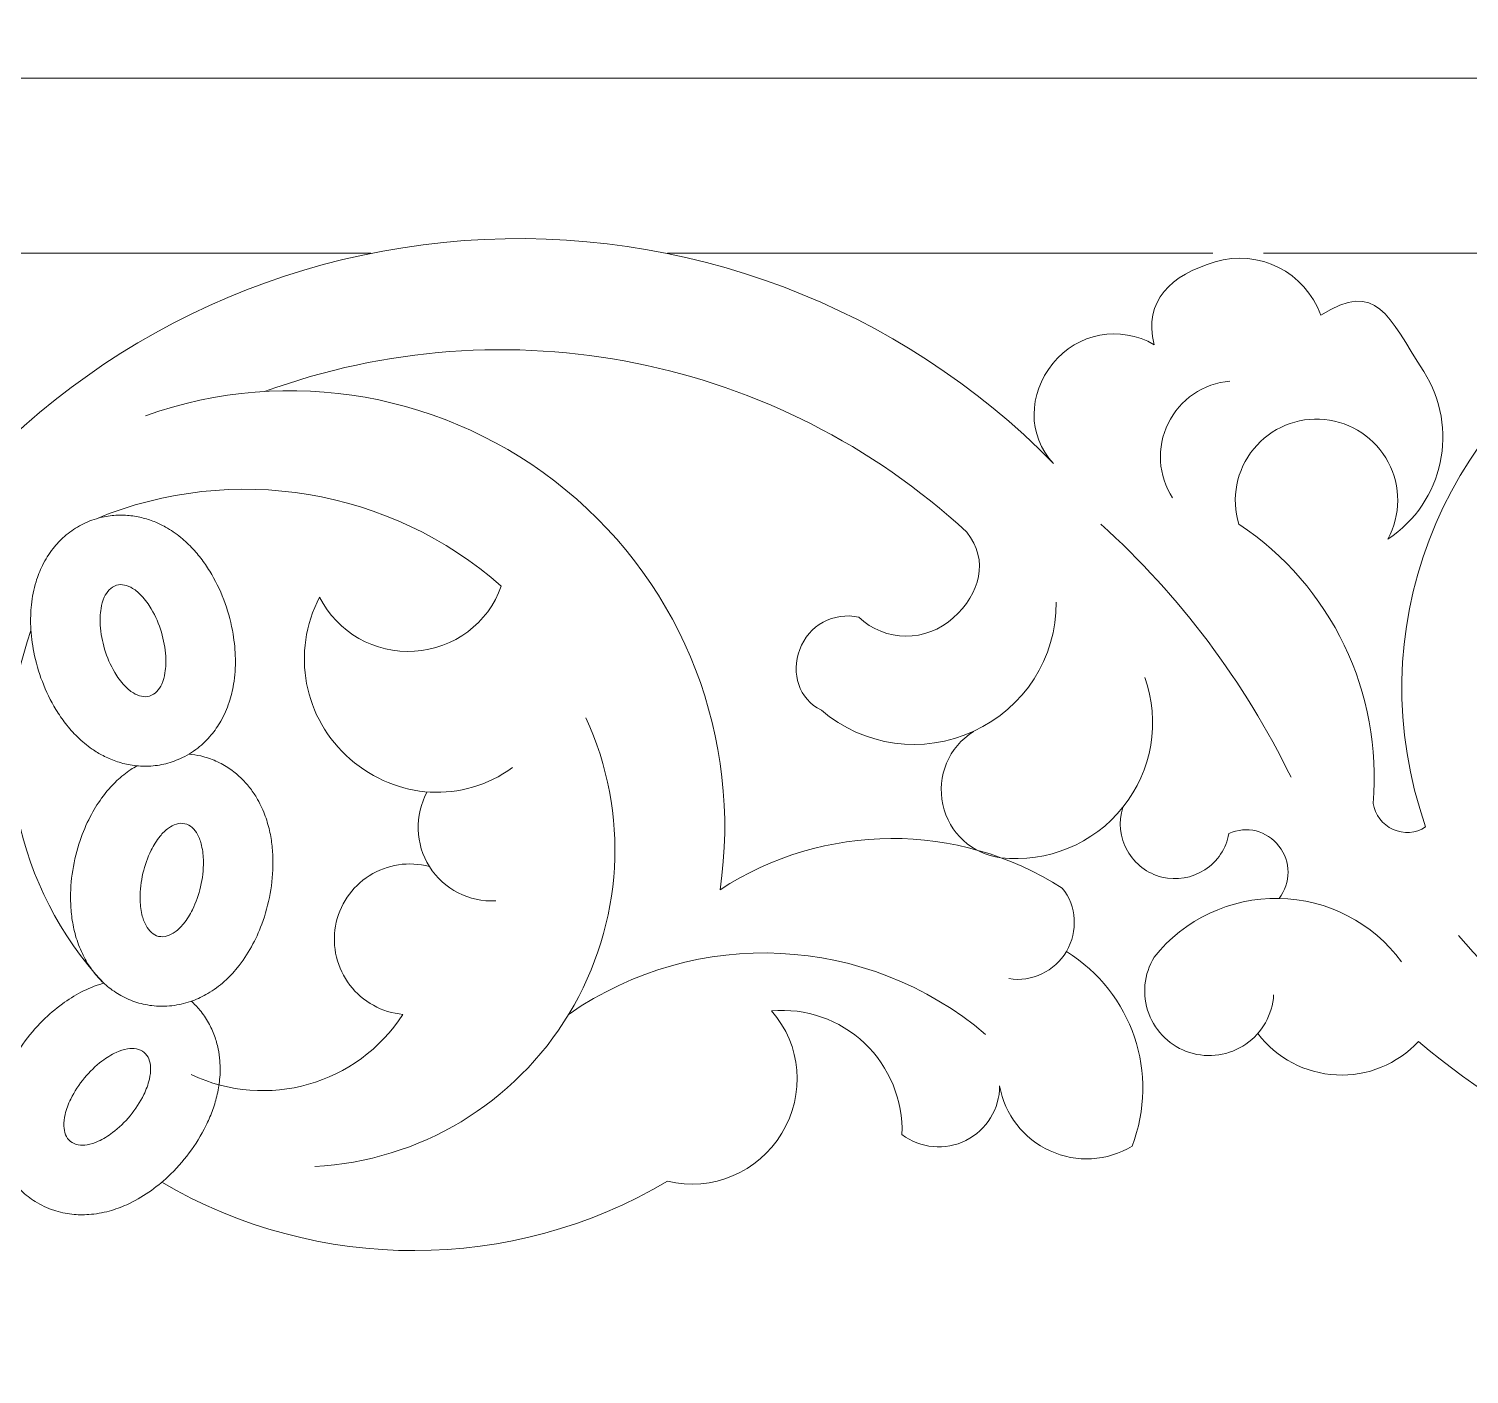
# Model space of a CAD drawing. Header units: millimetres. Extents: x 5151 to 5396, y 1629 to 1892.
# Drawn here: x 5175.95 to 5205.09, y 1809.92 to 1837.13 of the extents above; entities that cross this region are included whole.
import ezdxf

# ---------------------------------------------------------------- set-up
doc = ezdxf.new("R2010")
doc.units = ezdxf.units.MM
doc.header["$MEASUREMENT"] = 0
doc.layers.add('SITARA ALL', color=18, linetype='Continuous', true_color=0x000000)

msp = doc.modelspace()

# ---------------------------------------------------------------- linework, layer by layer
at = {"layer": 'SITARA ALL', "lineweight": 9}
for points, knots in [([(5151.918, 1891.909), (5151.918, 1891.909), (5395.918, 1891.909), (5395.918, 1891.909), (5395.918, 1891.909), (5395.918, 1769.909), (5395.918, 1769.909), (5395.918, 1769.909), (5151.918, 1769.909), (5151.918, 1769.909), (5151.918, 1769.909), (5151.918, 1891.909), (5151.918, 1891.909)], [0, 0, 0, 0, 0.25, 0.25, 0.25, 0.5, 0.5, 0.5, 0.75, 0.75, 0.75, 1, 1, 1, 1]), ([(5219.114, 1829.754), (5216.245, 1832.798), (5211.64, 1833.423), (5208.064, 1831.254), (5204.488, 1829.085), (5202.839, 1824.936), (5204.213, 1820.986)], [0, 0, 0, 0, 0.333333, 0.333333, 0.333333, 1, 1, 1, 1]), ([(5196.687, 1828.336), (5193.57, 1831.523), (5189.207, 1833.174), (5184.761, 1832.846), (5180.316, 1832.518), (5176.257, 1830.267), (5173.643, 1826.657)], [0, 0, 0, 0, 0.333333, 0.333333, 0.333333, 1, 1, 1, 1]), ([(5202.089, 1831.339), (5201.778, 1832.21), (5200.839, 1832.685), (5199.953, 1832.418), (5199.067, 1832.15), (5198.496, 1831.64), (5198.72, 1830.742)], [0, 0, 0, 0, 0.333333, 0.333333, 0.333333, 1, 1, 1, 1]), ([(5203.451, 1826.811), (5204.577, 1827.553), (5204.899, 1829.062), (5204.173, 1830.199), (5203.447, 1831.336), (5203.236, 1832.048), (5202.089, 1831.339)], [0, 0, 0, 0, 0.333333, 0.333333, 0.333333, 1, 1, 1, 1]), ([(5198.72, 1830.742), (5198.035, 1831.14), (5197.163, 1830.978), (5196.668, 1830.36), (5196.173, 1829.742), (5196.149, 1828.917), (5196.687, 1828.336)], [0, 0, 0, 0, 0.333333, 0.333333, 0.333333, 1, 1, 1, 1]), ([(5189.938, 1819.716), (5190.389, 1822.772), (5189.205, 1825.841), (5186.819, 1827.802), (5184.432, 1829.763), (5181.221, 1830.34), (5178.311, 1829.306)], [0, 0, 0, 0, 0.333333, 0.333333, 0.333333, 1, 1, 1, 1]), ([(5200.254, 1830.005), (5199.715, 1829.96), (5199.241, 1829.635), (5199.003, 1829.149), (5198.766, 1828.663), (5198.799, 1828.093), (5199.094, 1827.641)], [0, 0, 0, 0, 0.333333, 0.333333, 0.333333, 1, 1, 1, 1]), ([(5203.451, 1826.811), (5203.712, 1827.296), (5203.714, 1827.879), (5203.455, 1828.365), (5203.197, 1828.851), (5202.717, 1829.175), (5202.169, 1829.229), (5201.621, 1829.283), (5201.083, 1829.059), (5200.734, 1828.633), (5200.386, 1828.206), (5200.272, 1827.638), (5200.434, 1827.112)], [0, 0, 0, 0, 0.2, 0.2, 0.2, 0.4, 0.4, 0.4, 0.6, 0.6, 0.6, 1, 1, 1, 1]), ([(5177.32, 1827.222), (5177.424, 1827.253), (5177.529, 1827.274), (5177.637, 1827.285), (5177.74, 1827.296), (5177.844, 1827.298), (5177.947, 1827.29), (5178.044, 1827.282), (5178.141, 1827.267), (5178.235, 1827.244), (5178.323, 1827.223), (5178.409, 1827.195), (5178.492, 1827.162), (5178.569, 1827.131), (5178.644, 1827.095), (5178.716, 1827.054), (5178.826, 1826.993), (5178.93, 1826.922), (5179.027, 1826.843), (5179.116, 1826.771), (5179.199, 1826.692), (5179.277, 1826.608), (5179.35, 1826.528), (5179.418, 1826.445), (5179.482, 1826.357), (5179.543, 1826.273), (5179.6, 1826.185), (5179.653, 1826.095), (5179.761, 1825.908), (5179.852, 1825.712), (5179.924, 1825.508), (5179.996, 1825.306), (5180.051, 1825.097), (5180.086, 1824.885), (5180.114, 1824.721), (5180.129, 1824.556), (5180.132, 1824.389), (5180.136, 1824.217), (5180.124, 1824.045), (5180.096, 1823.874), (5180.076, 1823.75), (5180.046, 1823.628), (5180.006, 1823.509), (5179.963, 1823.376), (5179.906, 1823.248), (5179.837, 1823.127), (5179.781, 1823.028), (5179.716, 1822.934), (5179.643, 1822.847), (5179.562, 1822.749), (5179.471, 1822.661), (5179.371, 1822.583), (5179.263, 1822.498), (5179.145, 1822.426), (5179.019, 1822.369), (5178.911, 1822.32), (5178.798, 1822.282), (5178.683, 1822.256), (5178.569, 1822.231), (5178.452, 1822.217), (5178.335, 1822.215), (5178.225, 1822.213), (5178.115, 1822.222), (5178.006, 1822.241), (5177.905, 1822.258), (5177.807, 1822.284), (5177.711, 1822.318), (5177.623, 1822.348), (5177.537, 1822.386), (5177.455, 1822.429), (5177.379, 1822.468), (5177.306, 1822.513), (5177.235, 1822.562), (5177.129, 1822.635), (5177.029, 1822.718), (5176.936, 1822.809), (5176.851, 1822.893), (5176.771, 1822.983), (5176.697, 1823.078), (5176.627, 1823.168), (5176.561, 1823.263), (5176.502, 1823.361), (5176.393, 1823.541), (5176.301, 1823.73), (5176.227, 1823.926), (5176.152, 1824.12), (5176.095, 1824.321), (5176.055, 1824.525), (5176.021, 1824.695), (5176, 1824.867), (5175.993, 1825.04), (5175.986, 1825.188), (5175.991, 1825.336), (5176.006, 1825.483), (5176.022, 1825.639), (5176.053, 1825.794), (5176.099, 1825.945), (5176.133, 1826.06), (5176.177, 1826.171), (5176.23, 1826.278), (5176.289, 1826.398), (5176.361, 1826.512), (5176.444, 1826.618), (5176.513, 1826.707), (5176.591, 1826.79), (5176.676, 1826.864), (5176.769, 1826.945), (5176.87, 1827.016), (5176.977, 1827.077), (5177.086, 1827.137), (5177.201, 1827.186), (5177.32, 1827.222)], [0, 0, 0, 0, 0.026316, 0.026316, 0.026316, 0.052632, 0.052632, 0.052632, 0.078947, 0.078947, 0.078947, 0.105263, 0.105263, 0.105263, 0.131579, 0.131579, 0.131579, 0.157895, 0.157895, 0.157895, 0.184211, 0.184211, 0.184211, 0.210526, 0.210526, 0.210526, 0.236842, 0.236842, 0.236842, 0.263158, 0.263158, 0.263158, 0.289474, 0.289474, 0.289474, 0.315789, 0.315789, 0.315789, 0.342105, 0.342105, 0.342105, 0.368421, 0.368421, 0.368421, 0.394737, 0.394737, 0.394737, 0.421053, 0.421053, 0.421053, 0.447368, 0.447368, 0.447368, 0.473684, 0.473684, 0.473684, 0.5, 0.5, 0.5, 0.526316, 0.526316, 0.526316, 0.552632, 0.552632, 0.552632, 0.578947, 0.578947, 0.578947, 0.605263, 0.605263, 0.605263, 0.631579, 0.631579, 0.631579, 0.657895, 0.657895, 0.657895, 0.684211, 0.684211, 0.684211, 0.710526, 0.710526, 0.710526, 0.736842, 0.736842, 0.736842, 0.763158, 0.763158, 0.763158, 0.789474, 0.789474, 0.789474, 0.815789, 0.815789, 0.815789, 0.842105, 0.842105, 0.842105, 0.868421, 0.868421, 0.868421, 0.894737, 0.894737, 0.894737, 0.921053, 0.921053, 0.921053, 0.947368, 0.947368, 0.947368, 1, 1, 1, 1]), ([(5192.743, 1825.229), (5193.279, 1824.725), (5194.113, 1824.719), (5194.656, 1825.215), (5195.2, 1825.711), (5195.384, 1826.371), (5194.93, 1826.951)], [0, 0, 0, 0, 0.333333, 0.333333, 0.333333, 1, 1, 1, 1]), ([(5177.725, 1825.875), (5177.669, 1825.858), (5177.619, 1825.826), (5177.579, 1825.783), (5177.538, 1825.739), (5177.505, 1825.688), (5177.481, 1825.633), (5177.449, 1825.56), (5177.427, 1825.483), (5177.414, 1825.405), (5177.397, 1825.293), (5177.392, 1825.18), (5177.4, 1825.067), (5177.411, 1824.902), (5177.44, 1824.74), (5177.488, 1824.582), (5177.537, 1824.419), (5177.605, 1824.261), (5177.691, 1824.113), (5177.746, 1824.017), (5177.813, 1823.928), (5177.888, 1823.847), (5177.941, 1823.789), (5178.002, 1823.738), (5178.069, 1823.697), (5178.119, 1823.665), (5178.175, 1823.642), (5178.233, 1823.629), (5178.287, 1823.617), (5178.344, 1823.619), (5178.398, 1823.634), (5178.454, 1823.652), (5178.504, 1823.683), (5178.544, 1823.726), (5178.585, 1823.77), (5178.618, 1823.821), (5178.642, 1823.876), (5178.674, 1823.949), (5178.696, 1824.026), (5178.708, 1824.105), (5178.726, 1824.216), (5178.731, 1824.33), (5178.723, 1824.443), (5178.712, 1824.607), (5178.683, 1824.769), (5178.635, 1824.927), (5178.586, 1825.091), (5178.518, 1825.248), (5178.432, 1825.396), (5178.376, 1825.492), (5178.31, 1825.581), (5178.235, 1825.663), (5178.181, 1825.72), (5178.121, 1825.771), (5178.054, 1825.813), (5178.004, 1825.845), (5177.948, 1825.867), (5177.89, 1825.88), (5177.836, 1825.892), (5177.779, 1825.891), (5177.725, 1825.875)], [0, 0, 0, 0, 0.05, 0.05, 0.05, 0.1, 0.1, 0.1, 0.15, 0.15, 0.15, 0.2, 0.2, 0.2, 0.25, 0.25, 0.25, 0.3, 0.3, 0.3, 0.35, 0.35, 0.35, 0.4, 0.4, 0.4, 0.45, 0.45, 0.45, 0.5, 0.5, 0.5, 0.55, 0.55, 0.55, 0.6, 0.6, 0.6, 0.65, 0.65, 0.65, 0.7, 0.7, 0.7, 0.75, 0.75, 0.75, 0.8, 0.8, 0.8, 0.85, 0.85, 0.85, 0.9, 0.9, 0.9, 0.95, 0.95, 0.95, 1, 1, 1, 1]), ([(5181.836, 1825.635), (5182.2, 1824.919), (5182.954, 1824.489), (5183.755, 1824.541), (5184.555, 1824.592), (5185.244, 1825.103), (5185.512, 1825.859)], [0, 0, 0, 0, 0.333333, 0.333333, 0.333333, 1, 1, 1, 1]), ([(5181.836, 1825.635), (5181.255, 1824.531), (5181.512, 1823.173), (5182.456, 1822.359), (5183.4, 1821.544), (5184.731, 1821.452), (5185.737, 1822.188)], [0, 0, 0, 0, 0.333333, 0.333333, 0.333333, 1, 1, 1, 1]), ([(5191.989, 1823.347), (5192.845, 1822.615), (5194.049, 1822.45), (5195.07, 1822.923), (5196.092, 1823.397), (5196.744, 1824.405), (5196.739, 1825.531)], [0, 0, 0, 0, 0.333333, 0.333333, 0.333333, 1, 1, 1, 1]), ([(5192.743, 1825.229), (5192.237, 1825.344), (5191.725, 1825.063), (5191.55, 1824.575), (5191.374, 1824.087), (5191.526, 1823.58), (5191.989, 1823.347)], [0, 0, 0, 0, 0.333333, 0.333333, 0.333333, 1, 1, 1, 1]), ([(5195.617, 1820.365), (5196.561, 1820.257), (5197.494, 1820.642), (5198.087, 1821.385), (5198.679, 1822.128), (5198.849, 1823.116), (5198.533, 1824.012)], [0, 0, 0, 0, 0.333333, 0.333333, 0.333333, 1, 1, 1, 1]), ([(5204.067, 1816.647), (5208.741, 1812.763), (5214.989, 1811.343), (5220.883, 1812.824), (5226.777, 1814.306), (5231.593, 1818.47), (5233.876, 1824.103)], [0, 0, 0, 0, 0.333333, 0.333333, 0.333333, 1, 1, 1, 1]), ([(5181.739, 1814.116), (5183.862, 1814.232), (5185.789, 1815.392), (5186.886, 1817.213), (5187.983, 1819.034), (5188.114, 1821.264), (5187.223, 1823.195)], [0, 0, 0, 0, 0.333333, 0.333333, 0.333333, 1, 1, 1, 1]), ([(5195.065, 1822.915), (5194.566, 1822.604), (5194.318, 1822.012), (5194.445, 1821.439), (5194.572, 1820.865), (5195.034, 1820.436), (5195.617, 1820.365)], [0, 0, 0, 0, 0.333333, 0.333333, 0.333333, 1, 1, 1, 1]), ([(5179.433, 1822.422), (5179.538, 1822.397), (5179.64, 1822.363), (5179.738, 1822.319), (5179.833, 1822.277), (5179.924, 1822.226), (5180.01, 1822.168), (5180.091, 1822.113), (5180.166, 1822.052), (5180.237, 1821.985), (5180.302, 1821.923), (5180.363, 1821.856), (5180.418, 1821.786), (5180.47, 1821.72), (5180.517, 1821.652), (5180.559, 1821.581), (5180.624, 1821.473), (5180.679, 1821.36), (5180.723, 1821.243), (5180.764, 1821.136), (5180.797, 1821.026), (5180.823, 1820.914), (5180.847, 1820.809), (5180.864, 1820.703), (5180.876, 1820.595), (5180.887, 1820.491), (5180.893, 1820.387), (5180.893, 1820.282), (5180.894, 1820.066), (5180.875, 1819.851), (5180.836, 1819.638), (5180.798, 1819.427), (5180.741, 1819.219), (5180.666, 1819.018), (5180.608, 1818.862), (5180.539, 1818.71), (5180.459, 1818.565), (5180.376, 1818.414), (5180.28, 1818.27), (5180.171, 1818.136), (5180.091, 1818.039), (5180.005, 1817.948), (5179.911, 1817.864), (5179.807, 1817.771), (5179.694, 1817.688), (5179.574, 1817.617), (5179.476, 1817.559), (5179.373, 1817.51), (5179.266, 1817.471), (5179.148, 1817.427), (5179.024, 1817.396), (5178.899, 1817.378), (5178.763, 1817.358), (5178.624, 1817.355), (5178.487, 1817.367), (5178.369, 1817.379), (5178.252, 1817.402), (5178.139, 1817.437), (5178.028, 1817.472), (5177.92, 1817.518), (5177.818, 1817.575), (5177.721, 1817.628), (5177.63, 1817.691), (5177.545, 1817.761), (5177.466, 1817.827), (5177.394, 1817.898), (5177.327, 1817.975), (5177.266, 1818.046), (5177.211, 1818.121), (5177.161, 1818.199), (5177.115, 1818.271), (5177.073, 1818.346), (5177.037, 1818.424), (5176.981, 1818.541), (5176.936, 1818.662), (5176.901, 1818.787), (5176.868, 1818.903), (5176.844, 1819.02), (5176.827, 1819.139), (5176.811, 1819.253), (5176.802, 1819.368), (5176.799, 1819.483), (5176.794, 1819.692), (5176.808, 1819.902), (5176.842, 1820.109), (5176.874, 1820.315), (5176.924, 1820.517), (5176.991, 1820.714), (5177.047, 1820.878), (5177.115, 1821.038), (5177.194, 1821.192), (5177.262, 1821.323), (5177.34, 1821.449), (5177.426, 1821.569), (5177.519, 1821.696), (5177.623, 1821.815), (5177.737, 1821.923), (5177.824, 1822.005), (5177.918, 1822.08), (5178.017, 1822.147), (5178.057, 1822.173), (5178.098, 1822.199), (5178.14, 1822.223)], [0, 0, 0, 0, 0.028571, 0.028571, 0.028571, 0.057143, 0.057143, 0.057143, 0.085714, 0.085714, 0.085714, 0.114286, 0.114286, 0.114286, 0.142857, 0.142857, 0.142857, 0.171429, 0.171429, 0.171429, 0.2, 0.2, 0.2, 0.228571, 0.228571, 0.228571, 0.257143, 0.257143, 0.257143, 0.285714, 0.285714, 0.285714, 0.314286, 0.314286, 0.314286, 0.342857, 0.342857, 0.342857, 0.371429, 0.371429, 0.371429, 0.4, 0.4, 0.4, 0.428571, 0.428571, 0.428571, 0.457143, 0.457143, 0.457143, 0.485714, 0.485714, 0.485714, 0.514286, 0.514286, 0.514286, 0.542857, 0.542857, 0.542857, 0.571429, 0.571429, 0.571429, 0.6, 0.6, 0.6, 0.628571, 0.628571, 0.628571, 0.657143, 0.657143, 0.657143, 0.685714, 0.685714, 0.685714, 0.714286, 0.714286, 0.714286, 0.742857, 0.742857, 0.742857, 0.771429, 0.771429, 0.771429, 0.8, 0.8, 0.8, 0.828571, 0.828571, 0.828571, 0.857143, 0.857143, 0.857143, 0.885714, 0.885714, 0.885714, 0.914286, 0.914286, 0.914286, 0.942857, 0.942857, 0.942857, 1, 1, 1, 1]), ([(5184.014, 1821.697), (5183.752, 1821.222), (5183.77, 1820.642), (5184.06, 1820.184), (5184.35, 1819.726), (5184.86, 1819.461), (5185.401, 1819.494)], [0, 0, 0, 0, 0.333333, 0.333333, 0.333333, 1, 1, 1, 1]), ([(5198.086, 1821.38), (5197.994, 1821.088), (5198.027, 1820.771), (5198.178, 1820.504), (5198.328, 1820.238), (5198.58, 1820.045), (5198.878, 1819.972), (5199.175, 1819.9), (5199.49, 1819.953), (5199.746, 1820.12), (5200.003, 1820.287), (5200.178, 1820.551), (5200.232, 1820.853)], [0, 0, 0, 0, 0.2, 0.2, 0.2, 0.4, 0.4, 0.4, 0.6, 0.6, 0.6, 1, 1, 1, 1]), ([(5203.149, 1821.464), (5203.186, 1821.231), (5203.338, 1821.032), (5203.553, 1820.936), (5203.768, 1820.84), (5204.015, 1820.858), (5204.213, 1820.986)], [0, 0, 0, 0, 0.333333, 0.333333, 0.333333, 1, 1, 1, 1]), ([(5179.112, 1821.052), (5179.055, 1821.065), (5178.996, 1821.063), (5178.94, 1821.045), (5178.882, 1821.028), (5178.828, 1821), (5178.78, 1820.964), (5178.716, 1820.917), (5178.658, 1820.861), (5178.609, 1820.799), (5178.538, 1820.711), (5178.477, 1820.615), (5178.428, 1820.514), (5178.355, 1820.366), (5178.3, 1820.21), (5178.263, 1820.05), (5178.223, 1819.884), (5178.204, 1819.713), (5178.205, 1819.542), (5178.205, 1819.431), (5178.218, 1819.321), (5178.243, 1819.213), (5178.26, 1819.136), (5178.288, 1819.062), (5178.325, 1818.992), (5178.353, 1818.94), (5178.389, 1818.892), (5178.433, 1818.852), (5178.475, 1818.814), (5178.525, 1818.788), (5178.579, 1818.774), (5178.636, 1818.762), (5178.696, 1818.764), (5178.752, 1818.781), (5178.809, 1818.799), (5178.863, 1818.827), (5178.912, 1818.863), (5178.976, 1818.91), (5179.033, 1818.965), (5179.083, 1819.028), (5179.153, 1819.116), (5179.214, 1819.211), (5179.264, 1819.313), (5179.336, 1819.461), (5179.392, 1819.617), (5179.429, 1819.777), (5179.468, 1819.943), (5179.488, 1820.114), (5179.487, 1820.285), (5179.486, 1820.396), (5179.473, 1820.506), (5179.448, 1820.614), (5179.431, 1820.691), (5179.403, 1820.765), (5179.367, 1820.834), (5179.339, 1820.887), (5179.302, 1820.935), (5179.258, 1820.975), (5179.217, 1821.012), (5179.167, 1821.039), (5179.112, 1821.052)], [0, 0, 0, 0, 0.05, 0.05, 0.05, 0.1, 0.1, 0.1, 0.15, 0.15, 0.15, 0.2, 0.2, 0.2, 0.25, 0.25, 0.25, 0.3, 0.3, 0.3, 0.35, 0.35, 0.35, 0.4, 0.4, 0.4, 0.45, 0.45, 0.45, 0.5, 0.5, 0.5, 0.55, 0.55, 0.55, 0.6, 0.6, 0.6, 0.65, 0.65, 0.65, 0.7, 0.7, 0.7, 0.75, 0.75, 0.75, 0.8, 0.8, 0.8, 0.85, 0.85, 0.85, 0.9, 0.9, 0.9, 0.95, 0.95, 0.95, 1, 1, 1, 1]), ([(5201.247, 1819.542), (5201.49, 1819.853), (5201.49, 1820.29), (5201.245, 1820.6), (5201, 1820.91), (5200.591, 1821.019), (5200.232, 1820.853)], [0, 0, 0, 0, 0.333333, 0.333333, 0.333333, 1, 1, 1, 1]), ([(5184.057, 1820.186), (5183.644, 1820.297), (5183.203, 1820.23), (5182.842, 1820.001), (5182.481, 1819.771), (5182.233, 1819.403), (5182.158, 1818.982), (5182.083, 1818.561), (5182.189, 1818.128), (5182.449, 1817.788), (5182.709, 1817.448), (5183.097, 1817.234), (5183.523, 1817.196)], [0, 0, 0, 0, 0.2, 0.2, 0.2, 0.4, 0.4, 0.4, 0.6, 0.6, 0.6, 1, 1, 1, 1]), ([(5195.78, 1817.918), (5196.246, 1817.844), (5196.708, 1818.064), (5196.946, 1818.47), (5197.184, 1818.877), (5197.154, 1819.38), (5196.862, 1819.75)], [0, 0, 0, 0, 0.333333, 0.333333, 0.333333, 1, 1, 1, 1]), ([(5203.725, 1818.26), (5203.142, 1819.05), (5202.225, 1819.523), (5201.243, 1819.54), (5200.262, 1819.558), (5199.332, 1819.123), (5198.722, 1818.354)], [0, 0, 0, 0, 0.333333, 0.333333, 0.333333, 1, 1, 1, 1]), ([(5198.722, 1818.354), (5198.511, 1818.011), (5198.47, 1817.59), (5198.611, 1817.212), (5198.751, 1816.835), (5199.056, 1816.544), (5199.44, 1816.423), (5199.824, 1816.302), (5200.243, 1816.365), (5200.575, 1816.594), (5200.906, 1816.822), (5201.114, 1817.189), (5201.138, 1817.591)], [0, 0, 0, 0, 0.2, 0.2, 0.2, 0.4, 0.4, 0.4, 0.6, 0.6, 0.6, 1, 1, 1, 1]), ([(5179.241, 1817.462), (5179.302, 1817.406), (5179.36, 1817.346), (5179.413, 1817.282), (5179.479, 1817.202), (5179.538, 1817.116), (5179.589, 1817.025), (5179.636, 1816.94), (5179.677, 1816.852), (5179.71, 1816.76), (5179.741, 1816.676), (5179.765, 1816.589), (5179.784, 1816.501), (5179.8, 1816.419), (5179.812, 1816.337), (5179.818, 1816.255), (5179.828, 1816.129), (5179.827, 1816.004), (5179.814, 1815.879), (5179.803, 1815.765), (5179.784, 1815.652), (5179.756, 1815.541), (5179.731, 1815.436), (5179.699, 1815.333), (5179.662, 1815.231), (5179.625, 1815.133), (5179.584, 1815.037), (5179.538, 1814.944), (5179.442, 1814.75), (5179.329, 1814.566), (5179.199, 1814.393), (5179.07, 1814.221), (5178.927, 1814.06), (5178.77, 1813.913), (5178.649, 1813.799), (5178.519, 1813.695), (5178.383, 1813.6), (5178.241, 1813.502), (5178.091, 1813.416), (5177.934, 1813.345), (5177.819, 1813.294), (5177.701, 1813.251), (5177.579, 1813.218), (5177.445, 1813.18), (5177.307, 1813.157), (5177.168, 1813.147), (5177.054, 1813.139), (5176.94, 1813.141), (5176.827, 1813.154), (5176.701, 1813.167), (5176.577, 1813.194), (5176.457, 1813.234), (5176.326, 1813.277), (5176.201, 1813.336), (5176.084, 1813.409), (5175.983, 1813.471), (5175.889, 1813.544), (5175.803, 1813.627), (5175.719, 1813.707), (5175.643, 1813.797), (5175.577, 1813.893), (5175.514, 1813.984), (5175.461, 1814.081), (5175.416, 1814.182), (5175.375, 1814.275), (5175.342, 1814.371), (5175.317, 1814.47), (5175.294, 1814.56), (5175.277, 1814.652), (5175.268, 1814.745), (5175.259, 1814.83), (5175.255, 1814.915), (5175.257, 1815.001), (5175.259, 1815.131), (5175.273, 1815.26), (5175.297, 1815.387), (5175.32, 1815.505), (5175.35, 1815.621), (5175.389, 1815.735), (5175.425, 1815.844), (5175.468, 1815.951), (5175.517, 1816.055), (5175.606, 1816.245), (5175.712, 1816.426), (5175.835, 1816.596), (5175.955, 1816.766), (5176.091, 1816.925), (5176.239, 1817.071), (5176.361, 1817.193), (5176.493, 1817.306), (5176.633, 1817.408), (5176.753, 1817.495), (5176.878, 1817.573), (5177.009, 1817.642), (5177.149, 1817.715), (5177.295, 1817.775), (5177.446, 1817.82), (5177.446, 1817.82), (5177.469, 1817.827), (5177.469, 1817.827)], [0, 0, 0, 0, 0.029412, 0.029412, 0.029412, 0.058824, 0.058824, 0.058824, 0.088235, 0.088235, 0.088235, 0.117647, 0.117647, 0.117647, 0.147059, 0.147059, 0.147059, 0.176471, 0.176471, 0.176471, 0.205882, 0.205882, 0.205882, 0.235294, 0.235294, 0.235294, 0.264706, 0.264706, 0.264706, 0.294118, 0.294118, 0.294118, 0.323529, 0.323529, 0.323529, 0.352941, 0.352941, 0.352941, 0.382353, 0.382353, 0.382353, 0.411765, 0.411765, 0.411765, 0.441176, 0.441176, 0.441176, 0.470588, 0.470588, 0.470588, 0.5, 0.5, 0.5, 0.529412, 0.529412, 0.529412, 0.558824, 0.558824, 0.558824, 0.588235, 0.588235, 0.588235, 0.617647, 0.617647, 0.617647, 0.647059, 0.647059, 0.647059, 0.676471, 0.676471, 0.676471, 0.705882, 0.705882, 0.705882, 0.735294, 0.735294, 0.735294, 0.764706, 0.764706, 0.764706, 0.794118, 0.794118, 0.794118, 0.823529, 0.823529, 0.823529, 0.852941, 0.852941, 0.852941, 0.882353, 0.882353, 0.882353, 0.911765, 0.911765, 0.911765, 0.941176, 0.941176, 0.941176, 1, 1, 1, 1]), ([(5188.877, 1813.819), (5189.776, 1813.605), (5190.71, 1813.998), (5191.187, 1814.791), (5191.663, 1815.583), (5191.59, 1816.572), (5190.98, 1817.267)], [0, 0, 0, 0, 0.333333, 0.333333, 0.333333, 1, 1, 1, 1]), ([(5193.618, 1814.764), (5193.642, 1815.46), (5193.366, 1816.132), (5192.861, 1816.611), (5192.356, 1817.09), (5191.673, 1817.329), (5190.98, 1817.267)], [0, 0, 0, 0, 0.333333, 0.333333, 0.333333, 1, 1, 1, 1]), ([(5200.817, 1816.809), (5201.197, 1816.308), (5201.779, 1816.001), (5202.406, 1815.971), (5203.034, 1815.94), (5203.64, 1816.186), (5204.067, 1816.647)], [0, 0, 0, 0, 0.333333, 0.333333, 0.333333, 1, 1, 1, 1]), ([(5178.287, 1816.427), (5178.242, 1816.464), (5178.188, 1816.489), (5178.13, 1816.498), (5178.07, 1816.508), (5178.01, 1816.508), (5177.95, 1816.497), (5177.872, 1816.483), (5177.796, 1816.459), (5177.724, 1816.426), (5177.621, 1816.378), (5177.524, 1816.32), (5177.434, 1816.251), (5177.303, 1816.151), (5177.184, 1816.036), (5177.08, 1815.909), (5176.97, 1815.778), (5176.877, 1815.634), (5176.801, 1815.481), (5176.752, 1815.381), (5176.714, 1815.277), (5176.688, 1815.169), (5176.67, 1815.092), (5176.661, 1815.014), (5176.663, 1814.935), (5176.665, 1814.876), (5176.676, 1814.817), (5176.698, 1814.761), (5176.718, 1814.709), (5176.751, 1814.663), (5176.794, 1814.627), (5176.839, 1814.59), (5176.894, 1814.565), (5176.951, 1814.556), (5177.011, 1814.546), (5177.071, 1814.547), (5177.131, 1814.557), (5177.209, 1814.571), (5177.285, 1814.595), (5177.357, 1814.628), (5177.46, 1814.676), (5177.557, 1814.734), (5177.647, 1814.803), (5177.778, 1814.903), (5177.897, 1815.018), (5178.001, 1815.145), (5178.111, 1815.276), (5178.204, 1815.42), (5178.28, 1815.573), (5178.329, 1815.673), (5178.367, 1815.777), (5178.393, 1815.885), (5178.411, 1815.962), (5178.42, 1816.04), (5178.418, 1816.119), (5178.416, 1816.178), (5178.405, 1816.237), (5178.383, 1816.293), (5178.363, 1816.345), (5178.33, 1816.391), (5178.287, 1816.427)], [0, 0, 0, 0, 0.05, 0.05, 0.05, 0.1, 0.1, 0.1, 0.15, 0.15, 0.15, 0.2, 0.2, 0.2, 0.25, 0.25, 0.25, 0.3, 0.3, 0.3, 0.35, 0.35, 0.35, 0.4, 0.4, 0.4, 0.45, 0.45, 0.45, 0.5, 0.5, 0.5, 0.55, 0.55, 0.55, 0.6, 0.6, 0.6, 0.65, 0.65, 0.65, 0.7, 0.7, 0.7, 0.75, 0.75, 0.75, 0.8, 0.8, 0.8, 0.85, 0.85, 0.85, 0.9, 0.9, 0.9, 0.95, 0.95, 0.95, 1, 1, 1, 1]), ([(5193.618, 1814.764), (5193.992, 1814.482), (5194.494, 1814.437), (5194.913, 1814.647), (5195.332, 1814.858), (5195.596, 1815.281), (5195.593, 1815.75)], [0, 0, 0, 0, 0.333333, 0.333333, 0.333333, 1, 1, 1, 1]), ([(5195.593, 1815.75), (5195.696, 1815.17), (5196.078, 1814.677), (5196.614, 1814.434), (5197.151, 1814.19), (5197.769, 1814.224), (5198.274, 1814.529)], [0, 0, 0, 0, 0.333333, 0.333333, 0.333333, 1, 1, 1, 1])]:
    msp.add_open_spline(points, degree=3, knots=knots, dxfattribs=at)
for points in [[(5153.918, 1836.133), (5153.918, 1836.133), (5353.918, 1836.133), (5353.918, 1836.133)], [(5170.856, 1832.592), (5170.856, 1832.592), (5182.872, 1832.592), (5182.872, 1832.592)], [(5188.872, 1832.592), (5188.872, 1832.592), (5199.905, 1832.592), (5199.905, 1832.592)], [(5200.932, 1832.592), (5200.932, 1832.592), (5211.92, 1832.592), (5211.92, 1832.592)], [(5194.93, 1826.951), (5191.099, 1830.486), (5185.62, 1831.585), (5180.724, 1829.793)], [(5185.512, 1825.859), (5183.262, 1827.836), (5180.089, 1828.366), (5177.32, 1827.222)], [(5201.49, 1821.991), (5200.545, 1823.927), (5199.24, 1825.665), (5197.644, 1827.112)], [(5203.149, 1821.464), (5203.346, 1823.702), (5202.306, 1825.868), (5200.434, 1827.112)], [(5175.997, 1824.961), (5175.12, 1822.493), (5175.686, 1819.745), (5177.469, 1817.827)], [(5179.193, 1822.46), (5179.274, 1822.453), (5179.354, 1822.44), (5179.433, 1822.422)], [(5196.862, 1819.75), (5194.746, 1821.099), (5192.039, 1821.087), (5189.938, 1819.716)], [(5195.31, 1816.791), (5192.917, 1818.821), (5189.463, 1818.992), (5186.885, 1817.203)], [(5204.878, 1818.791), (5208.024, 1815.13), (5212.745, 1813.22), (5217.551, 1813.668)], [(5198.274, 1814.529), (5198.835, 1815.99), (5198.279, 1817.642), (5196.947, 1818.465)], [(5179.241, 1815.976), (5180.773, 1815.254), (5182.603, 1815.773), (5183.523, 1817.196)], [(5178.642, 1813.799), (5181.806, 1811.95), (5185.72, 1811.956), (5188.877, 1813.819)]]:
    msp.add_open_spline(points, degree=3, dxfattribs=at)

doc.saveas('drawing.dxf')
